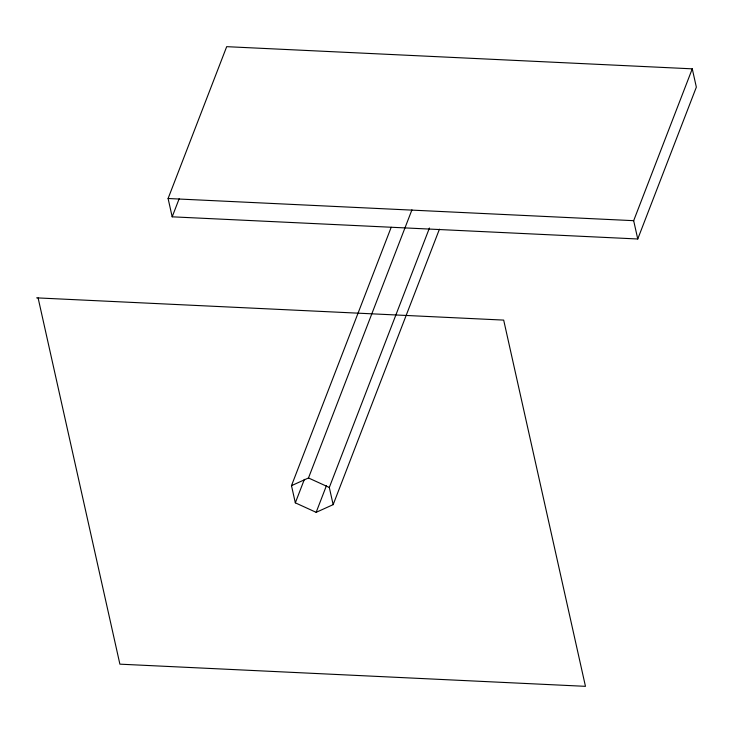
<?xml version="1.0" encoding="UTF-8"?>
<svg xmlns="http://www.w3.org/2000/svg" width="733" height="733" viewBox="0 0 733 733"><rect width="100%" height="100%" fill="white"/><g stroke="black" fill="none" stroke-linecap="round" stroke-linejoin="round"><path stroke-width="1.1" d="M168.095 198.506L226.689 46.665L692.264 68.838L696.35 87.145L637.756 238.985L172.182 216.821L168.095 198.506L633.669 220.679L692.264 68.838M172.182 216.821L179.154 198.771M439.443 229.172L333.149 504.643L316.152 512.33L295.326 502.838L291.487 485.658L391.193 227.276M295.326 502.838L304.387 479.345M291.487 485.658L308.483 477.971L411.937 209.849M316.152 512.33L326.451 485.631M333.149 504.643L329.309 487.463L429.428 228.009M36.65 297.864L503.681 320.101L585.465 686.335L119.891 664.162L38.107 297.937M308.483 477.971L329.309 487.463M633.669 220.679L637.756 238.985"/></g></svg>
